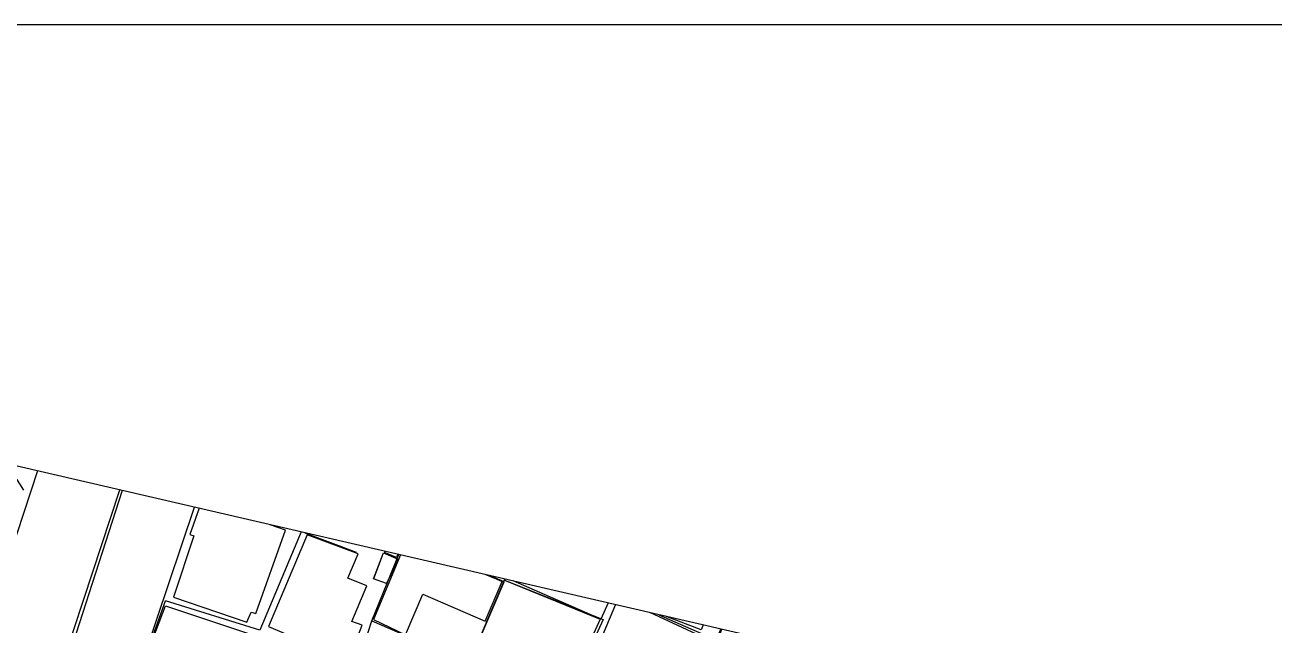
# Model space of a CAD drawing. Header units: millimetres. Extents: x 3302 to 4098, y 1103 to 1809.
# Drawn here: x 3799.3 to 3929.1, y 1556.7 to 1619.1 of the extents above; entities that cross this region are included whole.
import ezdxf
from ezdxf.xclip import XClip

# ---------------------------------------------------------------- set-up
doc = ezdxf.new("R2010")
doc.units = ezdxf.units.MM
doc.header["$LTSCALE"] = 10
doc.header["$MEASUREMENT"] = 0
doc.header["$XCLIPFRAME"] = 2
doc.layers.add('TX-PAPR', color=2, linetype='Continuous', plot=False)
doc.layers.add('TZ-BASE', color=253, linetype='Continuous')

# ---------------------------------------------------------------- blocks, each defined once
blk = doc.blocks.new('JD-DRDHDHDFHDHF')
at = {"layer": 'TZ-BASE', "elevation": 44.8}
blk.add_lwpolyline([(434.66, 134.73), (445.1, 130.88)], dxfattribs=at)
at = {"layer": 'TZ-BASE'}
for points in [[(402.15, 174.96, 43.53), (432.2, 162.75, 44.63), (434.53, 159.31, 44.63), (412.16, 90.21, 43.73), (395.23, 95.64, 43.61), (393.58, 96.17, 43.61)], [(422.43, 151.17, 44.4), (419.5, 155.61, 44.4), (413.91, 139.17, 44.19), (416.42, 135.14, 44.3)], [(476.41, 145.44, 47.51), (512.66, 130.54, 49.16), (507.79, 118.93, 48.37), (504.44, 120.1, 48.37), (499.18, 108.24, 48.98)], [(459.71, 138.78, 51.13), (456.14, 129.87, 51.13), (466.37, 125.66, 51.13), (467.97, 129.7, 51.11), (462.17, 132.5, 50.95), (463.79, 137.12, 51), (459.65, 138.83, 51.18)], [(472.93, 113.08, 45.37), (468.94, 103.33, 45.45), (448.92, 111.08, 45.3), (445.78, 106.72, 45.17), (427.64, 113.8, 44.45), (434.66, 134.73, 44.89)], [(456.17, 129.71, 50.9), (452.82, 121.73, 50.77), (456.14, 120.12, 50.8), (457.94, 124.36, 50.59), (464.43, 121.54, 50.59), (466.17, 125.66, 50.93), (456.14, 129.87, 51.13)], [(452.83, 125.99, 49.57), (453.86, 128.66, 49.88), (455.36, 127.98, 49.88), (454.17, 125.44, 49.54), (452.82, 125.93, 49.67), (453.86, 128.66, 49.88)], [(522.45, 87.59, 48.37), (535.66, 121.11, 49.39), (516.34, 128.97, 49.29), (510.17, 114.31, 48.55), (507.01, 115.51, 48.93), (503.89, 108.18, 47.86)]]:
    blk.add_polyline3d(points, dxfattribs=at)
for points in [[(416.05, 103.61, 57.84), (434.37, 159.27, 57.66), (426.07, 162.03, 57.63), (407.76, 106.42, 57.61), (416.05, 103.61, 57.61)], [(487.67, 140.52, 59.2), (494.65, 137.73, 59.22), (486.85, 120.64, 55.43), (481.52, 122.68, 53.97), (482.43, 124.66, 53.13), (480.56, 125.52, 53.13), (486.42, 139.47, 52.44), (484.54, 140.4, 52.44), (485.13, 141.57, 52.44), (487.67, 140.52, 59.2)], [(443.67, 131.01, 54.64), (434.99, 134.05, 54.79), (433.72, 130.54, 54.69), (434.15, 130.41, 54.66), (432.02, 124.02, 55.07), (439.64, 121.43, 49.54), (440.09, 122.46, 49.16), (440.57, 122.32, 54.82), (443.67, 131.01, 54.64)], [(476.44, 121.75, 51.49), (466.68, 126, 51.21), (469.71, 132.56, 51.23), (473.34, 131.14, 51.59), (473.23, 130.81, 51.59), (477.17, 128.98, 51.75), (476.35, 126.83, 51.54), (478.4, 126.02, 51.54), (476.44, 121.75, 51.49)], [(445.92, 130.53, 51.75), (441.9, 121, 51.72), (450.22, 117.46, 51.77), (451.64, 121.12, 51.72), (450.56, 121.5, 51.72), (452.12, 125.21, 51.72), (450.13, 126.02, 51.72), (451.2, 128.55, 51.7), (445.92, 130.53, 51.75)], [(462.67, 117.04, 50.67), (466.43, 125.81, 51.26), (476.37, 121.75, 51.26), (474.43, 117.5, 50.88), (468.1, 120.11, 50.88), (465.9, 115.59, 50.88), (462.67, 117.04, 50.67)], [(490.96, 125.61, 53.03), (486.66, 115.46, 53.74), (494.96, 112.33, 53.26), (496.62, 116.65, 52.95), (496.19, 116.81, 52.95), (497.45, 119.76, 52.95), (497.26, 119.85, 52.95), (498.26, 122.68, 52.95), (490.96, 125.61, 53.03)], [(535.46, 121.19, 58.56), (526.51, 124.83, 57.84), (522.03, 113.65, 58.53), (531.04, 110.1, 58.43), (535.46, 121.19, 58.56)], [(476.37, 119.51, 50.57), (482.75, 116.85, 50.57), (481.15, 113.25, 50.57), (484.91, 111.48, 50.88), (488.33, 119.3, 50.9), (478.26, 123.94, 50.67), (476.37, 119.51, 50.57)], [(427.74, 114.02, 48.88), (431.18, 123.14, 48.9), (439.7, 120.28, 48.9), (438.28, 116.23, 48.9), (435.58, 117.15, 48.9), (433.9, 111.56, 48.9), (427.74, 114.02, 48.88)]]:
    blk.add_polyline3d(points, close=True, dxfattribs=at)
at = {"layer": 'TZ-BASE', "linetype": 'Continuous'}
for points in [[(446.51, 132.7, 49.52), (450.77, 143.45, 49.44), (459.78, 139.66, 50.75), (456.14, 129.87, 51.13)], [(445.31, 130.87, 49.72), (440.99, 120.6, 49.19), (431.2, 123.64, 47.55)], [(445.31, 130.87, 49.72), (451.01, 128.72, 49.72)], [(452.63, 121.59, 49.78), (456.06, 129.97, 50.44), (466.35, 125.61, 50.95), (462.63, 116.87, 50.16)], [(455.2, 128.17, 49.88), (453.96, 128.68, 49.88), (454.69, 130.52, 49.88), (456, 129.98, 49.88), (455.2, 128.17, 49.88)], [(466.43, 125.81, 51.26), (476.67, 121.7, 50.67), (473.95, 115.73, 49.47)], [(488.55, 119.52, 50.21), (490.97, 125.5, 51.29), (504.16, 120.33, 50.82), (501.45, 114.36, 50.72)], [(523.77, 125.4, 52.44), (519.45, 114.8, 52.44), (512.06, 117.8, 51.98)], [(434.94, 111.01, 48.7), (427.65, 113.8, 48.06), (431.2, 123.64, 47.55)], [(477.74, 124.31, 50.75), (488.55, 119.52, 50.21), (486.62, 115.14, 49.9), (488.33, 119.3, 50.9)], [(452.77, 109.57, 47.37), (449.01, 111.14, 47.14), (451.12, 116.85, 49.31), (452.63, 121.59, 49.78), (461.03, 117.95, 49.88), (456.7, 108.13, 48.73)]]:
    blk.add_polyline3d(points, dxfattribs=at)

msp = doc.modelspace()

# ---------------------------------------------------------------- linework, layer by layer
at = {"layer": 'TX-PAPR'}
msp.add_lwpolyline([(3301.89, 1103.05), (4097.89, 1103.05), (4097.89, 1619.05), (3301.89, 1619.05)], close=True, dxfattribs=at)
msp.add_lwpolyline([(3343.64, 1501.11), (3555.94, 1579.93), (3776.9, 1578.2), (4077.37, 1508.63), (4043.21, 1362.57), (3759.18, 1428.33), (3582.32, 1429.72), (3421.7, 1370.09), (3343.64, 1501.11)], dxfattribs=at)

# ---------------------------------------------------------------- block references
at = {"layer": 'TZ-BASE'}
ref = msp.add_blockref('JD-DRDHDHDFHDHF', (3382.7, 1435.54), dxfattribs=at)
XClip(ref).set_block_clipping_path([(-39.0635841629, 65.5650149224), (173.2422440226, 144.3902753607), (394.1932433548, 142.6534344017), (694.6667461647, 73.0834723739), (660.5091346288, -72.9759921391), (376.4732620776, -7.2119075089), (199.6187412431, -5.8216980213), (38.9991202899, -65.4568176095)])

doc.saveas('drawing.dxf')
